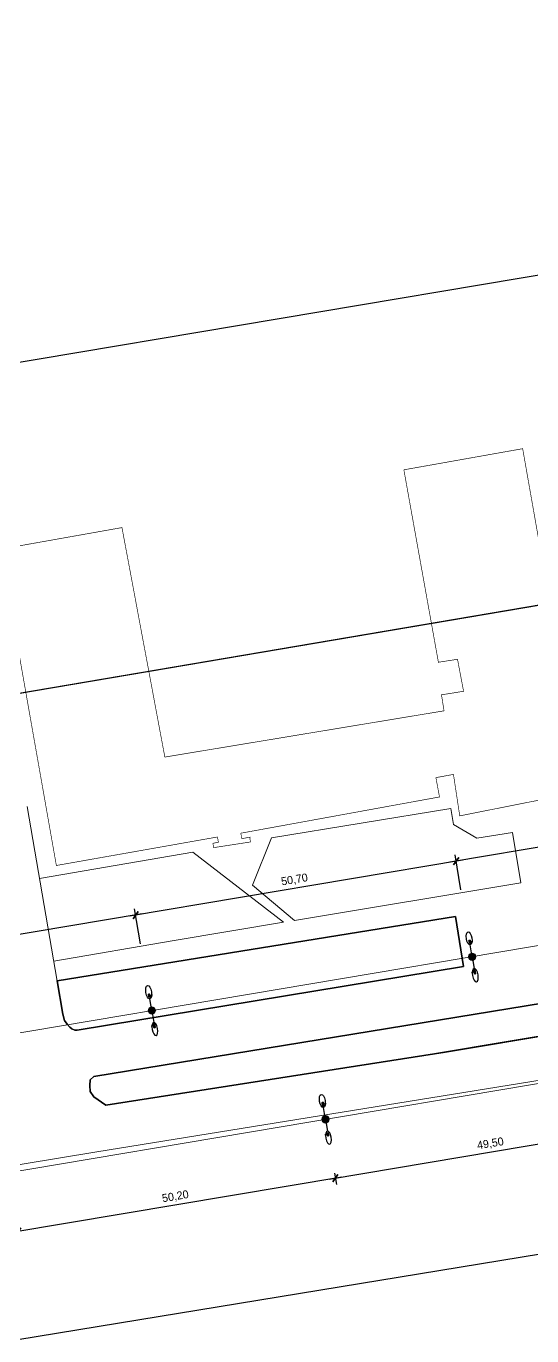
# Model space of a CAD drawing. Extents: x -105 to 2796, y -10 to 1087.
# Drawn here: x 2298.4 to 2377.3, y 349.8 to 554.2 of the extents above; entities that cross this region are included whole.
import ezdxf

# ---------------------------------------------------------------- set-up
doc = ezdxf.new("R2010")
doc.units = 0
doc.header["$MEASUREMENT"] = 0
for name, color, linetype in [('_МЕЖЕВОЙ_П-ЗУ_НОВЫЕ', 7, 'Continuous'), ('DLXLUM02', 1, 'Continuous'), ('DLXLUM04', 5, 'Continuous'), ('DLXLUMEX', 2, 'Continuous'), ('DLXSCENE', 7, 'Continuous'), ('Размeh', 7, 'Continuous')]:
    doc.layers.add(name, color=color, linetype=linetype)
doc.layers.add('ОСВЕЩЕНИЕ', color=7, linetype='Continuous', lineweight=15)
doc.layers.add('ситуация', color=7, linetype='Continuous', lineweight=15)
doc.dimstyles.new('Благоуст', dxfattribs={"dimtxt": 1.25, "dimasz": 1, "dimexe": 1, "dimexo": 0.4085, "dimgap": 0.55, "dimtad": 1, "dimzin": 0, "dimtxsty": 'Standard', "dimblk": 'OBLIQUE', "dimcen": 0.6975, "dimdle": 1, "dimclrt": 256, "dimazin": 0, "dimtfac": 1, "dimtofl": 0, "dimtmove": 1, "dimatfit": 3, "dimldrblk": 'OBLIQUE', "dimfxl": 1, "dimtolj": 1, "dimtzin": 0, "dimarcsym": 0})

# ---------------------------------------------------------------- blocks, each defined once
blk = doc.blocks.new('*U142')
for p, q in [((0.05, 0.25), (-0.12, 0.22)), ((-0.12, 0.22), (0.05, 0.25)), ((0.05, 0.22), (-0.12, 0.19)), ((-0.12, 0.19), (-0.12, 0.22)), ((-0.12, 0.22), (-0.06, -0.19)), ((-0.12, 0.22), (-0.12, 0.19)), ((-0.12, 0.19), (0.05, 0.22)), ((-0.06, -0.19), (-0.12, 0.22)), ((-0.12, 0.19), (-0.05, -0.22)), ((-0.05, -0.22), (-0.12, 0.19)), ((0.05, 0.22), (0.05, 0.25)), ((0.11, -0.16), (0.05, 0.25)), ((0.05, 0.25), (0.05, 0.22)), ((0.05, 0.25), (0.11, -0.16)), ((0.12, -0.19), (0.05, 0.22)), ((0.05, 0.22), (0.12, -0.19)), ((-0.06, -0.19), (0.11, -0.16)), ((0.11, -0.16), (-0.06, -0.19)), ((-0.06, -0.19), (-0.05, -0.22)), ((-0.05, -0.22), (-0.06, -0.19)), ((-0.05, -0.22), (0.12, -0.19)), ((0.12, -0.19), (-0.05, -0.22)), ((0.12, -0.19), (0.11, -0.16)), ((0.11, -0.16), (0.12, -0.19))]:
    blk.add_line(p, q)
at = {"color": 1}
blk.add_line((0, 0.03), (0.49, 0.11), dxfattribs=at)
at = {"layer": 'DLXLUMEX', "color": 7}
blk.add_text('4', height=0.1, dxfattribs=at).set_placement((0, 0))
blk = doc.blocks.new('*U143')
for p, q in [((0.04, 0.3), (-0.13, 0.27)), ((-0.13, 0.27), (0.04, 0.3)), ((-0.13, 0.27), (-0.04, -0.3)), ((-0.04, -0.3), (-0.13, 0.27)), ((-0.13, 0.27), (-0.13, 0.23)), ((-0.13, 0.23), (-0.13, 0.27)), ((0.04, 0.26), (-0.13, 0.23)), ((-0.13, 0.23), (0.04, 0.26)), ((-0.13, 0.23), (-0.03, -0.34)), ((-0.03, -0.34), (-0.13, 0.23)), ((0.13, -0.27), (0.04, 0.3)), ((0.04, 0.26), (0.04, 0.3)), ((0.04, 0.3), (0.13, -0.27)), ((0.04, 0.3), (0.04, 0.26)), ((0.14, -0.31), (0.04, 0.26)), ((0.04, 0.26), (0.14, -0.31)), ((-0.04, -0.3), (0.13, -0.27)), ((0.13, -0.27), (-0.04, -0.3)), ((-0.04, -0.3), (-0.03, -0.34)), ((-0.03, -0.34), (-0.04, -0.3)), ((-0.03, -0.34), (0.14, -0.31)), ((0.14, -0.31), (-0.03, -0.34)), ((0.13, -0.27), (0.14, -0.31)), ((0.14, -0.31), (0.13, -0.27))]:
    blk.add_line(p, q)
at = {"color": 1}
blk.add_line((0.01, -0.04), (-0.49, -0.12), dxfattribs=at)
at = {"layer": 'DLXLUMEX', "color": 7}
blk.add_text('2', height=0.1, dxfattribs=at).set_placement((0, 0))
blk = doc.blocks.new('*U147')
for p, q in [((0.03, 0.34), (-0.13, 0.31)), ((-0.13, 0.31), (0.03, 0.34)), ((-0.13, 0.27), (-0.13, 0.31)), ((-0.13, 0.31), (-0.05, -0.26)), ((-0.13, 0.31), (-0.13, 0.27)), ((-0.05, -0.26), (-0.13, 0.31)), ((0.04, 0.3), (-0.13, 0.27)), ((-0.13, 0.27), (0.04, 0.3)), ((-0.13, 0.27), (-0.04, -0.3)), ((-0.04, -0.3), (-0.13, 0.27)), ((0.04, 0.3), (0.03, 0.34)), ((0.03, 0.34), (0.04, 0.3)), ((0.12, -0.23), (0.03, 0.34)), ((0.03, 0.34), (0.12, -0.23)), ((0.13, -0.27), (0.04, 0.3)), ((0.04, 0.3), (0.13, -0.27)), ((-0.05, -0.26), (0.12, -0.23)), ((0.12, -0.23), (-0.05, -0.26)), ((-0.05, -0.26), (-0.04, -0.3)), ((-0.04, -0.3), (-0.05, -0.26)), ((-0.04, -0.3), (0.13, -0.27)), ((0.13, -0.27), (-0.04, -0.3)), ((0.13, -0.27), (0.12, -0.23)), ((0.12, -0.23), (0.13, -0.27))]:
    blk.add_line(p, q)
at = {"color": 1}
blk.add_line((-0.01, 0.04), (0.49, 0.12), dxfattribs=at)
at = {"layer": 'DLXLUMEX', "color": 7}
blk.add_text('2', height=0.1, dxfattribs=at).set_placement((0, 0))
blk = doc.blocks.new('*U148')
for p, q in [((0.05, 0.22), (-0.12, 0.19)), ((-0.12, 0.19), (0.05, 0.22)), ((-0.12, 0.19), (-0.05, -0.22)), ((-0.05, -0.22), (-0.12, 0.19)), ((-0.12, 0.19), (-0.11, 0.16)), ((-0.11, 0.16), (-0.12, 0.19)), ((0.05, 0.19), (-0.11, 0.16)), ((-0.11, 0.16), (0.05, 0.19)), ((-0.11, 0.16), (-0.04, -0.25)), ((-0.04, -0.25), (-0.11, 0.16)), ((0.12, -0.19), (0.05, 0.22)), ((0.05, 0.19), (0.05, 0.22)), ((0.05, 0.22), (0.12, -0.19)), ((0.05, 0.22), (0.05, 0.19)), ((0.12, -0.22), (0.05, 0.19)), ((0.05, 0.19), (0.12, -0.22)), ((-0.05, -0.22), (0.12, -0.19)), ((0.12, -0.19), (-0.05, -0.22)), ((-0.05, -0.22), (-0.04, -0.25)), ((-0.04, -0.25), (-0.05, -0.22)), ((-0.04, -0.25), (0.12, -0.22)), ((0.12, -0.22), (-0.04, -0.25)), ((0.12, -0.19), (0.12, -0.22)), ((0.12, -0.22), (0.12, -0.19))]:
    blk.add_line(p, q)
at = {"color": 1}
blk.add_line((0, -0.03), (-0.49, -0.11), dxfattribs=at)
at = {"layer": 'DLXLUMEX', "color": 7}
blk.add_text('4', height=0.1, dxfattribs=at).set_placement((0, 0))
blk = doc.blocks.new('*U149')
for p, q in [((0.05, 0.25), (-0.12, 0.22)), ((-0.12, 0.22), (0.05, 0.25)), ((0.05, 0.22), (-0.12, 0.19)), ((-0.12, 0.19), (-0.12, 0.22)), ((-0.12, 0.22), (-0.06, -0.19)), ((-0.12, 0.22), (-0.12, 0.19)), ((-0.12, 0.19), (0.05, 0.22)), ((-0.06, -0.19), (-0.12, 0.22)), ((-0.12, 0.19), (-0.05, -0.22)), ((-0.05, -0.22), (-0.12, 0.19)), ((0.05, 0.22), (0.05, 0.25)), ((0.11, -0.16), (0.05, 0.25)), ((0.05, 0.25), (0.05, 0.22)), ((0.05, 0.25), (0.11, -0.16)), ((0.12, -0.19), (0.05, 0.22)), ((0.05, 0.22), (0.12, -0.19)), ((-0.06, -0.19), (0.11, -0.16)), ((0.11, -0.16), (-0.06, -0.19)), ((-0.06, -0.19), (-0.05, -0.22)), ((-0.05, -0.22), (-0.06, -0.19)), ((-0.05, -0.22), (0.12, -0.19)), ((0.12, -0.19), (-0.05, -0.22)), ((0.12, -0.19), (0.11, -0.16)), ((0.11, -0.16), (0.12, -0.19))]:
    blk.add_line(p, q)
at = {"color": 1}
blk.add_line((0, 0.03), (0.49, 0.11), dxfattribs=at)
at = {"layer": 'DLXLUMEX', "color": 7}
blk.add_text('4', height=0.1, dxfattribs=at).set_placement((0, 0))
blk = doc.blocks.new('*U150')
for p, q in [((0.04, 0.3), (-0.13, 0.27)), ((-0.13, 0.27), (0.04, 0.3)), ((-0.13, 0.27), (-0.04, -0.3)), ((-0.04, -0.3), (-0.13, 0.27)), ((-0.13, 0.27), (-0.13, 0.23)), ((-0.13, 0.23), (-0.13, 0.27)), ((0.04, 0.26), (-0.13, 0.23)), ((-0.13, 0.23), (0.04, 0.26)), ((-0.13, 0.23), (-0.03, -0.34)), ((-0.03, -0.34), (-0.13, 0.23)), ((0.13, -0.27), (0.04, 0.3)), ((0.04, 0.26), (0.04, 0.3)), ((0.04, 0.3), (0.13, -0.27)), ((0.04, 0.3), (0.04, 0.26)), ((0.14, -0.31), (0.04, 0.26)), ((0.04, 0.26), (0.14, -0.31)), ((-0.04, -0.3), (0.13, -0.27)), ((0.13, -0.27), (-0.04, -0.3)), ((-0.04, -0.3), (-0.03, -0.34)), ((-0.03, -0.34), (-0.04, -0.3)), ((-0.03, -0.34), (0.14, -0.31)), ((0.14, -0.31), (-0.03, -0.34)), ((0.13, -0.27), (0.14, -0.31)), ((0.14, -0.31), (0.13, -0.27))]:
    blk.add_line(p, q)
at = {"color": 1}
blk.add_line((0.01, -0.04), (-0.49, -0.12), dxfattribs=at)
at = {"layer": 'DLXLUMEX', "color": 7}
blk.add_text('2', height=0.1, dxfattribs=at).set_placement((0, 0))
blk = doc.blocks.new('*U206')
for p, q in [((2638.31, 507.94), (1021.03, 233.4)), ((2303.21, 405.19), (2365.4, 415.25)), ((2365.4, 415.25), (2303.21, 405.19)), ((2365.4, 415.25), (2366.61, 407.45)), ((2366.61, 407.45), (2365.4, 415.25)), ((2308.95, 390.26), (2449.87, 413.27)), ((2449.87, 413.27), (2308.95, 390.26)), ((2366.61, 407.45), (2306.37, 397.48)), ((2306.37, 397.48), (2366.61, 407.45)), ((2304.11, 399.97), (2303.21, 405.19)), ((2303.21, 405.19), (2304.11, 399.97)), ((2436.16, 406.22), (2363.76, 394.05)), ((2363.76, 394.05), (2436.16, 406.22)), ((1019.19, 139.56), (2600.58, 398.96)), ((2304.39, 399.01), (2304.11, 399.97)), ((2304.11, 399.97), (2304.39, 399.01)), ((2304.81, 398.43), (2304.39, 399.01)), ((2304.39, 399.01), (2304.81, 398.43)), ((2305.2, 397.97), (2304.81, 398.43)), ((2304.81, 398.43), (2305.2, 397.97)), ((2305.53, 397.69), (2305.2, 397.97)), ((2305.2, 397.97), (2305.53, 397.69)), ((2305.96, 397.5), (2305.53, 397.69)), ((2305.53, 397.69), (2305.96, 397.5)), ((2306.37, 397.48), (2305.96, 397.5)), ((2305.96, 397.5), (2306.37, 397.48)), ((2363.76, 394.05), (2310.8, 385.78)), ((2310.8, 385.78), (2363.76, 394.05)), ((2308.32, 388.87), (2308.38, 389.71)), ((2308.38, 389.71), (2308.32, 388.87)), ((2308.37, 387.9), (2308.32, 388.87)), ((2308.32, 388.87), (2308.37, 387.9)), ((2308.38, 389.71), (2308.95, 390.26)), ((2308.95, 390.26), (2308.38, 389.71)), ((2308.97, 387.1), (2308.37, 387.9)), ((2308.37, 387.9), (2308.97, 387.1)), ((2310.8, 385.78), (2308.97, 387.1)), ((2308.97, 387.1), (2310.8, 385.78))]:
    blk.add_line(p, q)
blk = doc.blocks.new('_Oblique')
at = {"layer": 'Размeh', "color": 0, "lineweight": -2}
blk.add_line((-0.5, -0.5), (0.5, 0.5), dxfattribs=at)
blk = doc.blocks.new('*D536')
at = {"layer": 'Defpoints', "color": 0, "ltscale": 100, "transparency": 16777216}
for p in [(2316.31, 410.57), (2271.01, 407.99), (2271.83, 403.1)]:
    blk.add_point(p, dxfattribs=at)
at = {"layer": 'ситуация', "color": 0, "lineweight": -2, "ltscale": 100, "transparency": 16777216}
for p, q in [((2316.47, 415.63), (2270.02, 407.82)), ((2316.24, 410.98), (2315.32, 416.45)), ((2271.76, 403.5), (2270.84, 408.97))]:
    blk.add_line(p, q, dxfattribs=at)
for p, rotation in [((2315.48, 415.46), 9.541582262996693), ((2271.01, 407.99), 189.5415822629966)]:
    blk.add_blockref('_Oblique', p, dxfattribs=dict(at, rotation=rotation))
at = {"layer": 'ситуация', "ltscale": 100, "transparency": 16777216, "insert": (2293.03, 412.99), "char_height": 1.25, "attachment_point": 5, "rotation": 9.5416}
blk.add_mtext('\\A1;45,10', dxfattribs=at)
blk = doc.blocks.new('*D537')
at = {"layer": 'Defpoints', "color": 0, "ltscale": 100, "transparency": 16777216}
for p in [(2366.31, 418.98), (2315.48, 415.46), (2316.31, 410.57)]:
    blk.add_point(p, dxfattribs=at)
at = {"layer": 'ситуация', "color": 0, "lineweight": -2, "ltscale": 100, "transparency": 16777216}
for p, q in [((2366.47, 424.03), (2314.5, 415.3)), ((2366.24, 419.38), (2365.32, 424.85)), ((2316.24, 410.98), (2315.32, 416.45))]:
    blk.add_line(p, q, dxfattribs=at)
for p, rotation in [((2365.48, 423.87), 9.541582262994055), ((2315.48, 415.46), 189.541582262994)]:
    blk.add_blockref('_Oblique', p, dxfattribs=dict(at, rotation=rotation))
at = {"layer": 'ситуация', "ltscale": 100, "transparency": 16777216, "insert": (2340.27, 420.93), "char_height": 1.25, "attachment_point": 5, "rotation": 9.5416}
blk.add_mtext('\\A1;50,70', dxfattribs=at)
blk = doc.blocks.new('*D538')
at = {"layer": 'Defpoints', "color": 0, "ltscale": 100, "transparency": 16777216}
for p in [(2415.91, 427.31), (2365.48, 423.87), (2366.31, 418.98)]:
    blk.add_point(p, dxfattribs=at)
at = {"layer": 'ситуация', "color": 0, "lineweight": -2, "ltscale": 100, "transparency": 16777216}
for p, q in [((2416.07, 432.37), (2364.5, 423.7)), ((2415.84, 427.72), (2414.92, 433.19)), ((2366.24, 419.38), (2365.32, 424.85))]:
    blk.add_line(p, q, dxfattribs=at)
for p, rotation in [((2415.09, 432.21), 9.541582262997093), ((2365.48, 423.87), 189.5415822629971)]:
    blk.add_blockref('_Oblique', p, dxfattribs=dict(at, rotation=rotation))
at = {"layer": 'ситуация', "ltscale": 100, "transparency": 16777216, "insert": (2390.07, 429.3), "char_height": 1.25, "attachment_point": 5, "rotation": 9.5416}
blk.add_mtext('\\A1;50,30', dxfattribs=at)
blk = doc.blocks.new('*D542')
at = {"layer": 'Defpoints', "color": 0, "ltscale": 100, "transparency": 16777216}
for p in [(2346.44, 375.58), (2296.93, 367.26), (2297.14, 366.04)]:
    blk.add_point(p, dxfattribs=at)
at = {"layer": 'ситуация', "color": 0, "lineweight": -2, "ltscale": 100, "transparency": 16777216}
for p, q in [((2347.63, 374.53), (2296.15, 365.87)), ((2346.5, 375.17), (2346.81, 373.37)), ((2297, 366.85), (2297.3, 365.05))]:
    blk.add_line(p, q, dxfattribs=at)
for p, rotation in [((2346.64, 374.36), 9.541582263024111), ((2297.14, 366.04), 189.5415822630241)]:
    blk.add_blockref('_Oblique', p, dxfattribs=dict(at, rotation=rotation))
at = {"layer": 'ситуация', "ltscale": 100, "transparency": 16777216, "insert": (2321.68, 371.46), "char_height": 1.25, "attachment_point": 5, "rotation": 9.5416}
blk.add_mtext('\\A1;50,20', dxfattribs=at)
blk = doc.blocks.new('*D543')
at = {"layer": 'Defpoints', "color": 0, "ltscale": 100, "transparency": 16777216}
for p in [(2395.25, 383.78), (2346.44, 375.58), (2346.64, 374.36)]:
    blk.add_point(p, dxfattribs=at)
at = {"layer": 'ситуация', "color": 0, "lineweight": -2, "ltscale": 100, "transparency": 16777216}
for p, q in [((2396.44, 382.73), (2345.65, 374.19)), ((2395.32, 383.38), (2395.62, 381.58)), ((2346.5, 375.17), (2346.81, 373.37))]:
    blk.add_line(p, q, dxfattribs=at)
for p, rotation in [((2395.46, 382.56), 9.541582263008284), ((2346.64, 374.36), 189.5415822630083)]:
    blk.add_blockref('_Oblique', p, dxfattribs=dict(at, rotation=rotation))
at = {"layer": 'ситуация', "ltscale": 100, "transparency": 16777216, "insert": (2370.84, 379.72), "char_height": 1.25, "attachment_point": 5, "rotation": 9.5416}
blk.add_mtext('\\A1;49,50', dxfattribs=at)
blk = doc.blocks.new('*D546')
at = {"layer": 'Defpoints', "color": 0, "ltscale": 100, "transparency": 16777216}
for p in [(2603.63, 553.26), (2619.06, 461.46), (2226.86, 395.54)]:
    blk.add_point(p, dxfattribs=at)
at = {"layer": 'ситуация', "color": 0, "lineweight": -2, "ltscale": 100, "transparency": 16777216}
for p, q in [((2618.99, 461.86), (2603.46, 554.25)), ((2210.44, 487.17), (2604.62, 553.43)), ((2226.79, 395.94), (2211.27, 488.32))]:
    blk.add_line(p, q, dxfattribs=at)
for p, rotation in [((2603.63, 553.26), 9.541582262994279), ((2211.43, 487.34), 189.5415822629943)]:
    blk.add_blockref('_Oblique', p, dxfattribs=dict(at, rotation=rotation))
at = {"layer": 'ситуация', "ltscale": 100, "transparency": 16777216, "insert": (2407.32, 521.56), "char_height": 1.25, "attachment_point": 5, "rotation": 9.5416}
blk.add_mtext('\\A1;397,70', dxfattribs=at)

msp = doc.modelspace()

# ---------------------------------------------------------------- hatches: boundary and pattern name
at = {"layer": 'ОСВЕЩЕНИЕ', "linetype": 'Continuous', "lineweight": 18}
h = msp.add_hatch(color=7, dxfattribs=at)
edge = h.paths.add_edge_path()
edge.add_arc((2367.993, 408.953), 0.572, 0, 360)
h = msp.add_hatch(color=7, dxfattribs=at)
edge = h.paths.add_edge_path()
edge.add_arc((2317.995, 400.548), 0.572, 0, 360)
h = msp.add_hatch(color=7, dxfattribs=at)
edge = h.paths.add_edge_path()
edge.add_arc((2345.091, 383.564), 0.572, 0, 360)

# ---------------------------------------------------------------- linework, layer by layer
at = {"layer": '_МЕЖЕВОЙ_П-ЗУ_НОВЫЕ', "color": 1, "lineweight": 18, "const_width": 0.1}
msp.add_lwpolyline([(2381.2, 457.98), (2375.87, 488.28), (2357.33, 484.98), (2362.72, 454.93), (2365.7, 455.4), (2366.65, 450.4), (2363.2, 449.85), (2363.6, 447.35), (2320.03, 440.13), (2313.34, 475.96), (2294.4, 472.59), (2303.1, 423.2), (2328.24, 427.65), (2328.39, 426.83), (2327.53, 426.66), (2327.65, 425.99), (2333.37, 426.87), (2333.3, 427.62), (2332.05, 427.39), (2331.88, 428.24), (2362.89, 433.9), (2362.33, 436.92), (2365.07, 437.42), (2366.05, 430.95), (2384.46, 434.6)], dxfattribs=at)
at = {"layer": '_МЕЖЕВОЙ_П-ЗУ_НОВЫЕ', "color": 7, "lineweight": 18, "const_width": 0.1}
msp.add_lwpolyline([(2381.2, 457.98), (2375.87, 488.28), (2357.33, 484.98), (2362.72, 454.93), (2365.7, 455.4), (2366.65, 450.4), (2363.2, 449.85), (2363.6, 447.35), (2320.03, 440.13), (2313.34, 475.96), (2294.4, 472.59), (2303.1, 423.2), (2328.24, 427.65), (2328.39, 426.83), (2327.53, 426.66), (2327.65, 425.99), (2333.37, 426.87), (2333.3, 427.62), (2332.05, 427.39), (2331.88, 428.24), (2362.89, 433.9), (2362.33, 436.92), (2365.07, 437.42), (2366.05, 430.95), (2384.46, 434.6)], dxfattribs=at)
at = {"layer": 'ОСВЕЩЕНИЕ', "color": 7, "linetype": 'Continuous', "lineweight": 18}
for centre in [(2367.993, 408.953), (2367.993, 408.953), (2317.995, 400.548), (2317.995, 400.548), (2345.091, 383.564), (2345.091, 383.564)]:
    msp.add_circle(centre, 0.572, dxfattribs=at)
at = {"layer": 'ситуация', "color": 6, "ltscale": 100}
for p, q in [((1021.035, 233.402), (2638.307, 507.942)), ((2600.582, 398.961), (1019.188, 139.559))]:
    msp.add_line(p, q, dxfattribs=at)
at = {"layer": 'ситуация', "color": 1}
for p, q in [((2035.261, 353.024), (2623.765, 451.945)), ((319.014, 43.004), (2628.019, 431.121))]:
    msp.add_line(p, q, dxfattribs=at)
at = {"layer": 'ситуация', "color": 0, "lineweight": 25}
for p, q in [((2367.993, 408.953), (2367.682, 410.802)), ((2367.993, 408.953), (2368.303, 407.103)), ((2317.995, 400.548), (2317.683, 402.397)), ((2317.995, 400.548), (2318.305, 398.699)), ((2345.091, 383.564), (2344.78, 385.413)), ((2345.091, 383.564), (2345.401, 381.715))]:
    msp.add_line(p, q, dxfattribs=at)
at = {"layer": 'ситуация', "color": 7, "linetype": 'Continuous', "lineweight": 18, "flags": 128}
for points in [[(2298.534, 432.388), (2304.108, 399.972), (2304.388, 399.006), (2304.813, 398.426), (2305.195, 397.966), (2305.533, 397.689), (2305.96, 397.501), (2306.369, 397.48), (2308.208, 397.788), (2366.612, 407.446), (2365.4, 415.247), (2303.212, 405.185)], [(2340.273, 414.613), (2375.604, 420.506), (2374.295, 428.35), (2368.727, 427.475), (2365.071, 429.607), (2364.656, 432.116), (2336.682, 427.509), (2333.7, 420.143), (2340.273, 414.613)], [(2338.561, 414.328), (2324.38, 425.278), (2300.464, 421.165)], [(2302.681, 408.27), (2321.475, 411.478), (2338.561, 414.328)], [(2308.952, 390.259), (2315.485, 391.312), (2393.719, 404.115), (2450.457, 413.367), (2451.345, 413.216), (2452.062, 412.691), (2452.305, 411.798), (2452.161, 410.744), (2451.61, 409.893), (2450.829, 409.227), (2450.048, 408.755), (2447.158, 408.249), (2436.157, 406.218), (2360.259, 393.522), (2310.799, 385.781), (2308.969, 387.101), (2308.367, 387.898), (2308.316, 388.873), (2308.38, 389.708), (2308.952, 390.259)], [(2283.912, 366.159), (2283.262, 369.195), (2283.186, 370.366), (2283.457, 372.139), (2283.847, 372.971), (2284.604, 373.751), (2285.293, 374.333), (2286.063, 374.625), (2309.411, 378.476), (2378.91, 389.737), (2417.566, 396.509), (2419.303, 396.616), (2420.775, 396.43), (2422.479, 395.593), (2423.701, 394.528), (2427.175, 389.604)]]:
    msp.add_lwpolyline(points, dxfattribs=at)
at = {"layer": 'ситуация', "color": 0, "lineweight": 25}
for centre in [(2367.509, 411.828), (2317.51, 403.424), (2344.607, 386.44)]:
    msp.add_ellipse(centre, major_axis=(-0.168, 1.028), ratio=0.418921, dxfattribs=at)
at = {"layer": 'ситуация', "color": 0, "lineweight": 25, "extrusion": (0, 0, -1)}
for centre in [(2368.476, 406.077), (2318.477, 397.672), (2345.573, 380.688)]:
    msp.add_ellipse(centre, major_axis=(0.178, -1.026), ratio=0.418921, dxfattribs=at)

# ---------------------------------------------------------------- block references
at = {"layer": 'DLXLUM02'}
for name, p in [('*U150', (2368.373, 406.619)), ('*U143', (2318.374, 398.215)), ('*U147', (2344.708, 385.899))]:
    msp.add_blockref(name, p, dxfattribs=at)
at = {"layer": 'DLXLUM04'}
for name, p in [('*U149', (2367.61, 411.287)), ('*U142', (2317.611, 402.883)), ('*U148', (2345.471, 381.231))]:
    msp.add_blockref(name, p, dxfattribs=at)
at = {"layer": 'DLXSCENE'}
msp.add_blockref('*U206', (0, 0), dxfattribs=at)

# ---------------------------------------------------------------- dimensions: what is measured, and where the dimension line sits
at = {"layer": 'ситуация', "ltscale": 100}
for p1, p2, distance, picture, middle in [((2226.862, 395.537), (2619.06, 461.462), 93.088, '*D546', (2407.318, 521.562)), ((2415.91, 427.314), (2366.305, 418.976), -4.961, '*D538', (2390.073, 429.299)), ((2366.305, 418.976), (2316.307, 410.572), -4.961, '*D537', (2340.272, 420.928)), ((2316.307, 410.572), (2271.831, 403.096), -4.961, '*D536', (2293.034, 412.988)), ((2395.252, 383.783), (2346.436, 375.577), 1.235, '*D543', (2370.837, 379.724)), ((2346.436, 375.577), (2296.931, 367.256), 1.235, '*D542', (2321.676, 371.46))]:
    dim = msp.add_aligned_dim(p1=p1, p2=p2, distance=distance, dimstyle='Благоуст', dxfattribs=at)
    dim.commit()
    dim.dimension.update_dxf_attribs({"geometry": picture, "text_midpoint": middle})

doc.saveas('drawing.dxf')
